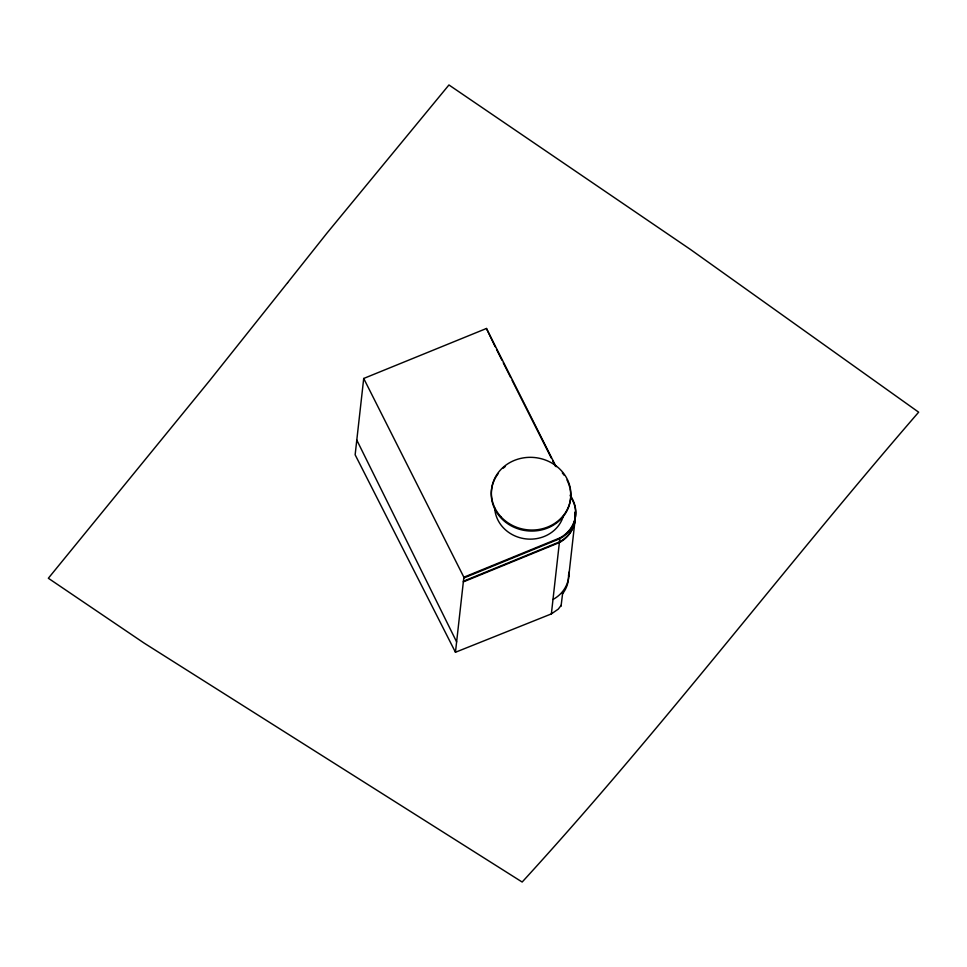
<?xml version="1.0" encoding="UTF-8"?>
<svg xmlns="http://www.w3.org/2000/svg" width="967" height="967" viewBox="0 0 967 967"><rect width="100%" height="100%" fill="white"/><g stroke="black" fill="none" stroke-linecap="round" stroke-linejoin="round"><path stroke-width="1.45" d="M556.122 466.698L486.461 328.478L363.713 378.46L355.143 454.78L455.457 652.254L551.371 613.9L558.249 609.137L561.307 605.197M486.461 328.478L495.164 346.73M455.457 652.254L463.87 577.214L363.713 378.46M551.371 613.9L559.893 537.918A33.144 30.255 6.4 0 0 572.355 498.899L570.325 494.874M572.355 498.899L572.259 499.709A33.144 30.255 6.4 0 1 559.796 538.728L463.785 578.024M561.053 606.152L562.637 593.291M568.753 576.344L575.135 519.448M463.87 577.214L559.893 537.918M463.423 581.215L559.446 541.919A33.144 30.255 6.4 0 0 574.978 512.002M463.35 581.88L559.373 542.584A33.144 30.255 6.4 0 0 574.894 512.667M496.518 349.413L501.933 360.147M503.275 362.83L510.721 377.589M512.075 380.273L551.299 458.104M552.653 460.788L555.348 466.154M570.228 495.684L571.582 498.368M356.799 440.082L456.617 641.87M563.326 516.064A34.945 31.899 6.4 0 1 525.83 538.885A34.945 31.899 6.4 0 1 494.717 508.001M568.814 572.271A33.144 30.255 6.4 0 1 552.991 599.467M570.119 489.084A39.78 36.311 6.4 0 1 522.446 530.049A39.78 36.311 6.4 0 1 498.416 473.298M503.215 468.197A39.78 36.311 6.4 0 1 505.415 466.42M562.335 472.936A39.78 36.311 6.4 0 1 564.075 475.184M566.988 479.97A39.78 36.311 6.4 0 1 569.841 487.743M568.523 574.845A33.144 30.255 6.4 0 1 562.419 593.943M287.61 282.69L209.501 380.78L48.35 578.254L144.059 643.055L522.156 882.037C660.63 730.822 784.503 567.133 918.65 412.184L690.474 249.474L448.942 84.963L327.039 233.023L287.61 282.69M500.701 516.523A39.78 36.311 6.4 0 0 568.475 506.768A39.78 36.311 6.4 0 0 524.162 457.766A39.78 36.311 6.4 0 0 500.701 516.523"/></g></svg>
